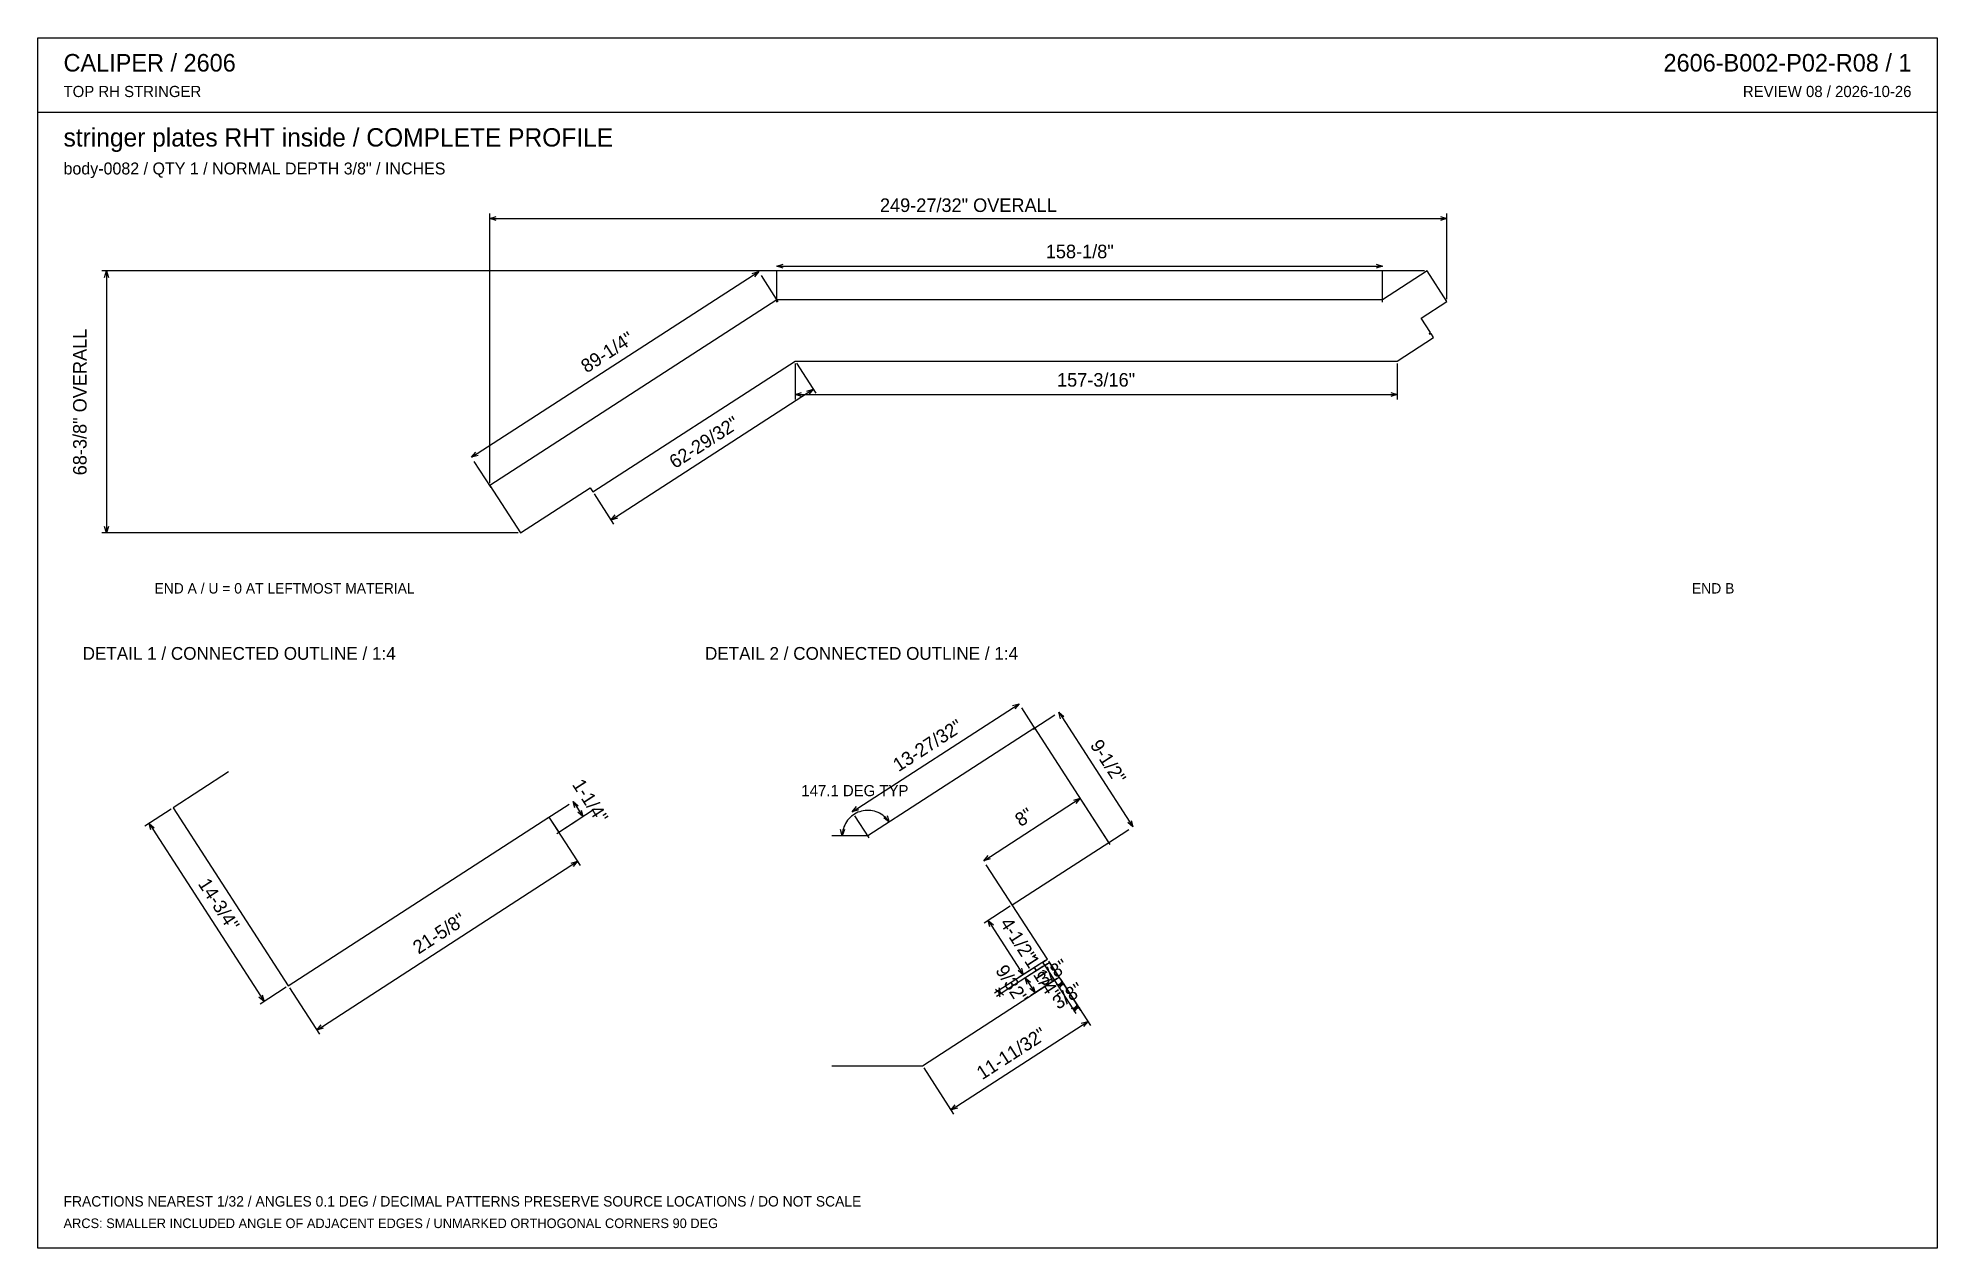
# Model space of a CAD drawing. Header units: inches. Extents: x 0.5 to 33.5, y 0.5 to 21.5.
import ezdxf
from ezdxf.enums import TextEntityAlignment as Align

# ---------------------------------------------------------------- set-up
doc = ezdxf.new("R2010")
doc.units = ezdxf.units.IN
doc.header["$MEASUREMENT"] = 0

msp = doc.modelspace()

# ---------------------------------------------------------------- linework, layer by layer
at = {"layer": 'ANNOTATION'}
for p, q in [((8.338, 13.783), (8.338, 18.472)), ((8.338, 18.389), (8.449, 18.424)), ((8.338, 18.389), (24.995, 18.389)), ((8.449, 18.354), (8.338, 18.389)), ((24.884, 18.424), (24.995, 18.389)), ((24.995, 18.389), (24.884, 18.354)), ((24.995, 16.983), (24.995, 18.472)), ((13.335, 17.556), (13.446, 17.591)), ((13.335, 17.556), (23.876, 17.556)), ((13.446, 17.521), (13.335, 17.556)), ((23.765, 17.591), (23.876, 17.556)), ((23.876, 17.556), (23.765, 17.521)), ((24.609, 17.474), (1.583, 17.474)), ((1.632, 17.362), (1.667, 17.474)), ((1.667, 17.474), (1.667, 12.915)), ((1.667, 17.474), (1.701, 17.362)), ((8.021, 14.231), (13.018, 17.462)), ((12.906, 17.431), (13.018, 17.462)), ((13.018, 17.462), (12.944, 17.373)), ((13.358, 16.938), (13.064, 17.392)), ((13.335, 16.931), (13.335, 17.473)), ((23.876, 16.931), (23.876, 17.473)), ((13.673, 15.871), (14.012, 15.346)), ((13.65, 15.864), (13.65, 15.239)), ((24.13, 15.864), (24.13, 15.239)), ((10.445, 13.138), (13.967, 15.416)), ((13.65, 15.323), (13.761, 15.357)), ((13.65, 15.323), (24.13, 15.323)), ((13.761, 15.288), (13.65, 15.323)), ((13.855, 15.385), (13.967, 15.416)), ((13.967, 15.416), (13.892, 15.327)), ((24.019, 15.357), (24.13, 15.323)), ((24.13, 15.323), (24.019, 15.288)), ((8.021, 14.231), (8.096, 14.32)), ((8.134, 14.262), (8.021, 14.231)), ((8.361, 13.706), (8.067, 14.161)), ((10.151, 13.593), (10.49, 13.068)), ((10.445, 13.138), (10.519, 13.228)), ((8.831, 12.915), (1.583, 12.915)), ((1.667, 12.915), (1.632, 13.026)), ((1.701, 13.026), (1.667, 12.915)), ((10.557, 13.17), (10.445, 13.138)), ((14.645, 8.064), (17.55, 9.943)), ((17.438, 9.911), (17.55, 9.943)), ((17.55, 9.943), (17.476, 9.853)), ((17.844, 9.488), (17.595, 9.873)), ((17.787, 9.5), (18.172, 9.749)), ((18.242, 9.794), (19.531, 7.8)), ((18.273, 9.682), (18.242, 9.794)), ((18.242, 9.794), (18.331, 9.72)), ((16.934, 7.212), (18.614, 8.298)), ((18.501, 8.267), (18.614, 8.298)), ((18.614, 8.298), (18.539, 8.209)), ((2.79, 8.109), (2.335, 7.815)), ((9.332, 7.948), (9.717, 8.197)), ((9.389, 7.936), (9.91, 7.131)), ((9.501, 7.686), (9.886, 7.935)), ((9.787, 8.242), (9.956, 7.98)), ((9.818, 8.13), (9.787, 8.242)), ((9.787, 8.242), (9.876, 8.168)), ((9.956, 7.98), (9.867, 8.054)), ((9.925, 8.092), (9.956, 7.98)), ((14.586, 7.941), (14.565, 7.916)), ((14.609, 7.965), (14.586, 7.941)), ((14.633, 7.987), (14.609, 7.965)), ((14.659, 8.006), (14.633, 7.987)), ((14.645, 8.064), (14.719, 8.153)), ((14.757, 8.095), (14.645, 8.064)), ((14.686, 8.024), (14.659, 8.006)), ((14.715, 8.04), (14.686, 8.024)), ((14.939, 7.609), (14.69, 7.994)), ((14.745, 8.054), (14.715, 8.04)), ((14.775, 8.065), (14.745, 8.054)), ((14.806, 8.075), (14.775, 8.065)), ((14.838, 8.081), (14.806, 8.075)), ((14.87, 8.086), (14.838, 8.081)), ((14.903, 8.088), (14.87, 8.086)), ((14.936, 8.088), (14.903, 8.088)), ((14.968, 8.085), (14.936, 8.088)), ((15, 8.08), (14.968, 8.085)), ((15.032, 8.073), (15, 8.08)), ((15.063, 8.063), (15.032, 8.073)), ((15.094, 8.052), (15.063, 8.063)), ((15.123, 8.037), (15.094, 8.052)), ((15.151, 8.021), (15.123, 8.037)), ((15.178, 8.003), (15.151, 8.021)), ((15.204, 7.983), (15.178, 8.003)), ((15.29, 7.885), (15.197, 7.956)), ((15.228, 7.961), (15.204, 7.983)), ((15.25, 7.937), (15.228, 7.961)), ((15.271, 7.912), (15.25, 7.937)), ((15.254, 7.996), (15.29, 7.885)), ((19.134, 7.493), (18.659, 8.228)), ((2.405, 7.86), (4.407, 4.764)), ((2.436, 7.748), (2.405, 7.86)), ((2.405, 7.86), (2.494, 7.786)), ((14.472, 7.644), (14.441, 7.756)), ((14.511, 7.754), (14.472, 7.644)), ((14.473, 7.676), (14.472, 7.644)), ((14.477, 7.709), (14.473, 7.676)), ((14.483, 7.741), (14.477, 7.709)), ((14.491, 7.772), (14.483, 7.741)), ((14.502, 7.803), (14.491, 7.772)), ((14.514, 7.833), (14.502, 7.803)), ((14.529, 7.862), (14.514, 7.833)), ((14.546, 7.89), (14.529, 7.862)), ((14.565, 7.916), (14.546, 7.89)), ((15.29, 7.885), (15.271, 7.912)), ((19.076, 7.506), (19.461, 7.755)), ((19.531, 7.8), (19.442, 7.874)), ((19.5, 7.912), (19.531, 7.8)), ((16.934, 7.212), (17.009, 7.302)), ((5.325, 4.265), (9.865, 7.201)), ((9.752, 7.17), (9.865, 7.201)), ((9.865, 7.201), (9.79, 7.112)), ((17.046, 7.243), (16.934, 7.212)), ((17.455, 6.407), (16.979, 7.142)), ((17.397, 6.42), (16.942, 6.126)), ((17.012, 6.171), (17.622, 5.228)), ((17.043, 6.059), (17.012, 6.171)), ((17.012, 6.171), (17.102, 6.096)), ((17.926, 5.425), (17.121, 4.904)), ((17.962, 5.368), (17.158, 4.848)), ((17.622, 5.228), (17.532, 5.303)), ((18.007, 5.477), (17.552, 5.183)), ((18.043, 5.42), (17.588, 5.126)), ((17.59, 5.34), (17.622, 5.228)), ((17.983, 5.413), (18.277, 4.958)), ((18.02, 5.356), (18.54, 4.551)), ((18.064, 5.465), (18.358, 5.01)), ((18.101, 5.408), (18.621, 4.603)), ((4.792, 5.012), (4.337, 4.718)), ((4.85, 5), (5.37, 4.195)), ((17.228, 4.893), (17.138, 4.968)), ((17.196, 5.005), (17.228, 4.893)), ((17.658, 5.172), (17.827, 4.911)), ((17.69, 5.059), (17.658, 5.172)), ((17.658, 5.172), (17.748, 5.097)), ((17.827, 4.911), (17.737, 4.986)), ((18.212, 5.16), (17.757, 4.866)), ((17.795, 5.023), (17.827, 4.911)), ((18.201, 5.049), (18.313, 5.08)), ((18.232, 5.028), (18.307, 5.117)), ((18.232, 5.028), (18.313, 5.08)), ((18.344, 5.059), (18.232, 5.028)), ((18.313, 5.08), (18.239, 4.99)), ((18.269, 5.148), (18.79, 4.343)), ((4.407, 4.764), (4.318, 4.838)), ((4.376, 4.876), (4.407, 4.764)), ((17.191, 4.95), (17.228, 4.893)), ((17.222, 4.838), (17.191, 4.95)), ((17.191, 4.95), (17.28, 4.875)), ((18.464, 4.642), (18.576, 4.673)), ((18.495, 4.621), (18.57, 4.711)), ((18.495, 4.621), (18.576, 4.673)), ((18.607, 4.652), (18.495, 4.621)), ((18.576, 4.673), (18.502, 4.584)), ((5.325, 4.265), (5.399, 4.355)), ((16.365, 2.874), (18.744, 4.413)), ((18.632, 4.382), (18.744, 4.413)), ((18.744, 4.413), (18.67, 4.324)), ((5.437, 4.297), (5.325, 4.265)), ((15.89, 3.609), (16.41, 2.804)), ((16.365, 2.874), (16.439, 2.964)), ((16.477, 2.905), (16.365, 2.874))]:
    msp.add_line(p, q, dxfattribs=at)
at = {"layer": 'OUTLINE'}
for p, q in [((0.472, 21.528), (33.528, 21.528)), ((0.472, 0.472), (0.472, 21.528)), ((33.528, 21.528), (33.528, 0.472)), ((0.472, 20.236), (33.528, 20.236)), ((24.651, 17.474), (23.876, 16.973)), ((24.995, 16.942), (24.651, 17.474)), ((13.335, 16.973), (8.338, 13.741)), ((23.876, 16.973), (13.335, 16.973)), ((24.547, 16.652), (24.995, 16.942)), ((24.71, 16.401), (24.547, 16.652)), ((24.13, 15.906), (24.764, 16.316)), ((24.688, 16.387), (24.71, 16.401)), ((24.698, 16.372), (24.688, 16.387)), ((24.698, 16.372), (24.72, 16.386)), ((24.764, 16.316), (24.72, 16.386)), ((10.128, 13.628), (13.65, 15.906)), ((13.65, 15.906), (24.13, 15.906)), ((8.338, 13.741), (8.872, 12.915)), ((8.872, 12.915), (10.083, 13.698)), ((10.083, 13.698), (10.128, 13.628)), ((17.822, 9.523), (14.916, 7.644)), ((19.111, 7.528), (17.822, 9.523)), ((3.791, 8.757), (2.825, 8.132)), ((2.825, 8.132), (4.827, 5.035)), ((4.827, 5.035), (9.367, 7.971)), ((9.367, 7.971), (9.536, 7.708)), ((9.536, 7.708), (10.161, 8.113)), ((14.916, 7.644), (14.291, 7.644)), ((17.432, 6.442), (19.111, 7.528)), ((18.042, 5.5), (17.432, 6.442)), ((17.961, 5.448), (18.042, 5.5)), ((17.997, 5.391), (17.961, 5.448)), ((17.997, 5.391), (18.078, 5.443)), ((18.247, 5.183), (18.078, 5.443)), ((15.867, 3.644), (18.247, 5.183)), ((14.291, 3.644), (15.867, 3.644)), ((33.528, 0.472), (0.472, 0.472))]:
    msp.add_line(p, q, dxfattribs=at)

# ---------------------------------------------------------------- texts
at = {"layer": 'ANNOTATION'}
for s, height, p in [('CALIPER / 2606', 0.30556, (0.917, 20.944)), ('TOP RH STRINGER', 0.19444, (0.917, 20.5)), ('stringer plates RHT inside / COMPLETE PROFILE', 0.31944, (0.917, 19.639)), ('body-0082 / QTY 1 / NORMAL DEPTH 3/8" / INCHES', 0.20833, (0.917, 19.153)), ('END A / U = 0 AT LEFTMOST MATERIAL', 0.18056, (2.5, 11.861)), ('DETAIL 1 / CONNECTED OUTLINE / 1:4', 0.22222, (1.25, 10.708)), ('DETAIL 2 / CONNECTED OUTLINE / 1:4', 0.22222, (12.083, 10.708)), ('FRACTIONS NEAREST 1/32 / ANGLES 0.1 DEG / DECIMAL PATTERNS PRESERVE SOURCE LOCATIONS / DO NOT SCALE', 0.18056, (0.917, 1.194)), ('ARCS: SMALLER INCLUDED ANGLE OF ADJACENT EDGES / UNMARKED ORTHOGONAL CORNERS 90 DEG', 0.16667, (0.917, 0.819))]:
    msp.add_text(s, height=height, dxfattribs=at).set_placement(p)
for s, height, p in [('2606-B002-P02-R08 / 1', 0.30556, (33.083, 20.944)), ('REVIEW 08 / 2026-10-26', 0.19444, (33.083, 20.5)), ('END B', 0.1806, (30, 11.861))]:
    msp.add_text(s, height=height, dxfattribs=at).set_placement(p, align=Align.RIGHT)
for s, height, p in [('249-27/32" OVERALL', 0.23611, (16.667, 18.5)), ('158-1/8"', 0.2361, (18.606, 17.695)), ('157-3/16"', 0.2361, (18.89, 15.461)), ('147.1 DEG TYP', 0.19444, (14.692, 8.334))]:
    msp.add_text(s, height=height, dxfattribs=at).set_placement(p, align=Align.CENTER)
for s, height, rotation, p in [('68-3/8" OVERALL', 0.23611, 90, (1.319, 15.194)), ('89-1/4"', 0.2361, 32.8905, (10.445, 15.963)), ('62-29/32"', 0.2361, 32.8905, (12.13, 14.394)), ('13-27/32"', 0.2361, 32.8905, (16.022, 9.12)), ('9-1/2"', 0.2361, -57.1095, (19.003, 8.873)), ('1-1/4"', 0.2361, -57.1095, (9.988, 8.187)), ('8"', 0.2361, 32.8905, (17.698, 7.872)), ('14-3/4"', 0.2361, -57.1095, (3.523, 6.387)), ('21-5/8"', 0.2361, 32.8905, (7.519, 5.85)), ('4-1/2"', 0.2361, -57.1095, (17.434, 5.775)), ('9/32"', 0.2361, -57.1095, (17.326, 4.997)), ('1-1/4"', 0.2361, -57.1095, (17.859, 5.117)), ('3/8"', 0.2361, 32.8905, (18.197, 5.17)), ('3/8"', 0.2361, 32.8905, (18.46, 4.764)), ('11-11/32"', 0.2361, 32.8905, (17.479, 3.76))]:
    msp.add_text(s, height=height, rotation=rotation, dxfattribs=at).set_placement(p, align=Align.CENTER)

doc.saveas('drawing.dxf')
